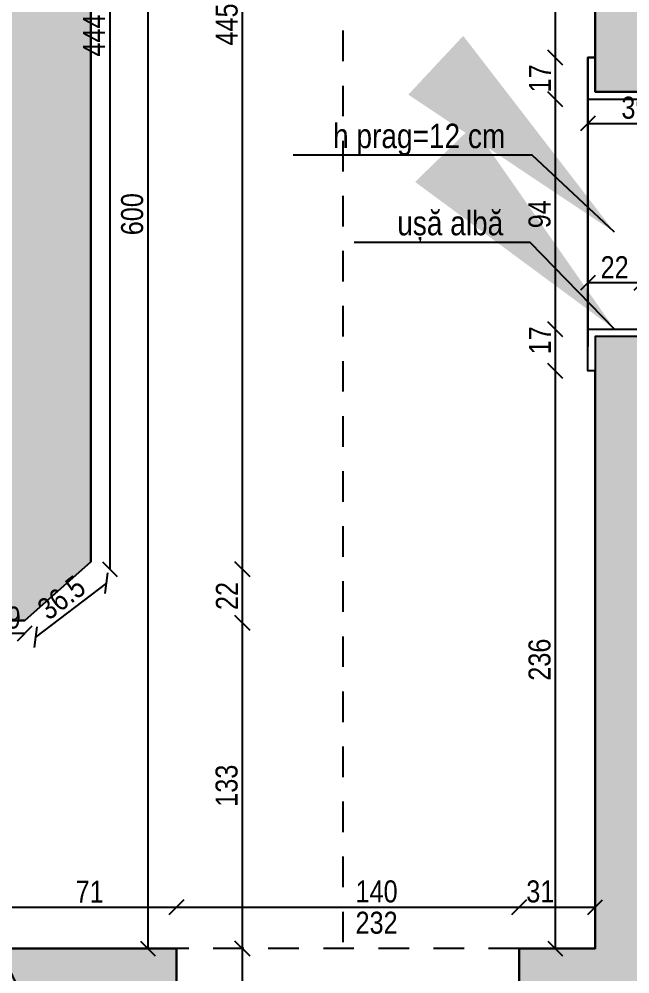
# Model space of a CAD drawing. Header units: metres. Extents: x 493 to 630, y -132 to -15.
# Drawn here: x 560.637 to 563.133, y -81.539 to -77.637 of the extents above; entities that cross this region are included whole.
import ezdxf
from ezdxf import colors
from ezdxf.entities.mleader import LeaderData, LeaderLine
from ezdxf.math import Vec2, Vec3

# ---------------------------------------------------------------- set-up
doc = ezdxf.new("R2010")
doc.units = ezdxf.units.M
doc.header["$MEASUREMENT"] = 0
doc.header["$PDMODE"] = 3
doc.linetypes.add('HIDDEN', pattern=[0.375, 0.25, -0.125])
for name, color, linetype in [('a_caramida', 2, 'Continuous'), ('a_cote_50', 9, 'Continuous'), ('a_grinzi', 253, 'HIDDEN'), ('a_pereti_hasuri', 253, 'Continuous'), ('a_tamplarie_usi', 6, 'Continuous'), ('a_vederi', 74, 'Continuous')]:
    doc.layers.add(name, color=color, linetype=linetype)
doc.layers.add('a_suprafete', color=7, linetype='Continuous', plot=False)
doc.styles.get("Standard").update_dxf_attribs({"font": 'ARIALN.TTF'})
doc.dimstyles.new('50 cote', dxfattribs={"dimtxt": 0.09, "dimasz": 0.06, "dimexe": 0, "dimexo": 0, "dimgap": 0.018, "dimtad": 1, "dimdec": 1, "dimlfac": 100, "dimrnd": 0.5, "dimdsep": 46, "dimtxsty": 'Standard', "dimblk": 'OBLIQUE', "dimcen": 0.00045, "dimclrd": 256, "dimclrt": 4, "dimadec": 1, "dimazin": 0, "dimtfac": 1, "dimtdec": 1, "dimtix": 1, "dimtofl": 0, "dimtmove": 0, "dimatfit": 3, "dimldrblk": 'OBLIQUE', "dimfxl": 0, "dimtolj": 1, "dimtzin": 0, "dimarcsym": 0})
pattern_1 = [(45, (-4876.954644, 8292.469365), (-0.04419417382, 0.04419417382), []), (45, (-4876.91045, 8292.469365), (-0.04419417382, 0.04419417382), [0.03125, -0.015625])]

# ---------------------------------------------------------------- blocks, each defined once
blk = doc.blocks.new('_Oblique')
at = {"color": 0, "linetype": 'ByBlock', "lineweight": -2}
blk.add_line((-0.5, -0.5), (0.5, 0.5), dxfattribs=at)
blk = doc.blocks.new('*D69')
at = {"layer": 'a_cote_50', "lineweight": -2, "ltscale": 0.3}
blk.add_line((561.5494, -75.4343), (561.5494, -79.8843), dxfattribs=at)
at = {"layer": 'Defpoints', "color": 0, "ltscale": 0.3}
for p in [(561.5494, -75.4343), (560.9305, -79.8843), (561.5494, -79.8843)]:
    blk.add_point(p, dxfattribs=at)
at = {"layer": 'a_cote_50', "lineweight": -2, "ltscale": 0.3, "xscale": 0.06, "yscale": 0.06, "zscale": 0.06}
for p, rotation in [((561.5494, -75.4343), 90), ((561.5494, -79.8843), 270)]:
    blk.add_blockref('_Oblique', p, dxfattribs=dict(at, rotation=rotation))
at = {"layer": 'a_cote_50', "color": 4, "ltscale": 0.3, "insert": (561.4857, -77.6593), "char_height": 0.09, "attachment_point": 5, "rotation": 90}
blk.add_mtext('\\A1;445', dxfattribs=at)
blk = doc.blocks.new('*D70')
at = {"layer": 'a_cote_50', "lineweight": -2, "ltscale": 0.3}
blk.add_line((561.5494, -80.1046), (561.5494, -81.4346), dxfattribs=at)
at = {"layer": 'Defpoints', "color": 0, "ltscale": 0.3}
for p in [(560.6605, -80.1046), (560.9629, -81.4346), (561.5494, -81.4346)]:
    blk.add_point(p, dxfattribs=at)
at = {"layer": 'a_cote_50', "lineweight": -2, "ltscale": 0.3, "xscale": 0.06, "yscale": 0.06, "zscale": 0.06}
for p, rotation in [((561.5494, -80.1046), 90), ((561.5494, -81.4346), 270)]:
    blk.add_blockref('_Oblique', p, dxfattribs=dict(at, rotation=rotation))
at = {"layer": 'a_cote_50', "color": 4, "ltscale": 0.3, "insert": (561.4855, -80.7696), "char_height": 0.09, "attachment_point": 5, "rotation": 90}
blk.add_mtext('\\A1;133', dxfattribs=at)
blk = doc.blocks.new('*D71')
at = {"layer": 'a_cote_50', "lineweight": -2, "ltscale": 0.3}
blk.add_line((561.5494, -81.4346), (561.5494, -82.2746), dxfattribs=at)
at = {"layer": 'Defpoints', "color": 0, "ltscale": 0.3}
for p in [(560.9629, -81.4346), (561.2392, -82.2746), (561.5494, -82.2746)]:
    blk.add_point(p, dxfattribs=at)
at = {"layer": 'a_cote_50', "lineweight": -2, "ltscale": 0.3, "xscale": 0.06, "yscale": 0.06, "zscale": 0.06}
for p, rotation in [((561.5494, -81.4346), 90), ((561.5494, -82.2746), 270)]:
    blk.add_blockref('_Oblique', p, dxfattribs=dict(at, rotation=rotation))
at = {"layer": 'a_cote_50', "color": 4, "ltscale": 0.3, "insert": (561.4855, -81.8546), "char_height": 0.09, "attachment_point": 5, "rotation": 90}
blk.add_mtext('\\A1;84', dxfattribs=at)
blk = doc.blocks.new('*D79')
at = {"layer": 'a_cote_50', "lineweight": -2, "ltscale": 0.3}
blk.add_line((562.9605, -78.0639), (563.3505, -78.0639), dxfattribs=at)
at = {"layer": 'Defpoints', "color": 0, "ltscale": 0.3}
for p in [(562.9605, -78.0587), (563.3505, -78.0587), (563.3505, -78.0639)]:
    blk.add_point(p, dxfattribs=at)
at = {"layer": 'a_cote_50', "lineweight": -2, "ltscale": 0.3, "xscale": 0.06, "yscale": 0.06, "zscale": 0.06, "rotation": 180}
blk.add_blockref('_Oblique', (562.9605, -78.0639), dxfattribs=at)
at = {"layer": 'a_cote_50', "lineweight": -2, "ltscale": 0.3, "xscale": 0.06, "yscale": 0.06, "zscale": 0.06}
blk.add_blockref('_Oblique', (563.3505, -78.0639), dxfattribs=at)
at = {"layer": 'a_cote_50', "color": 4, "ltscale": 0.3, "insert": (563.1555, -77.9999), "char_height": 0.09, "attachment_point": 5}
blk.add_mtext('\\A1;39', dxfattribs=at)
blk = doc.blocks.new('*D81')
at = {"layer": 'a_cote_50', "lineweight": -2, "ltscale": 0.3}
blk.add_line((561.1636, -75.4343), (561.1636, -81.4346), dxfattribs=at)
at = {"layer": 'Defpoints', "color": 0, "ltscale": 0.3}
for p in [(561.3619, -75.4343), (561.1636, -81.4346), (561.3619, -81.4346)]:
    blk.add_point(p, dxfattribs=at)
at = {"layer": 'a_cote_50', "lineweight": -2, "ltscale": 0.3, "xscale": 0.06, "yscale": 0.06, "zscale": 0.06}
for p, rotation in [((561.1636, -75.4343), 90), ((561.1636, -81.4346), 270)]:
    blk.add_blockref('_Oblique', p, dxfattribs=dict(at, rotation=rotation))
at = {"layer": 'a_cote_50', "color": 4, "ltscale": 0.3, "insert": (561.0996, -78.4344), "char_height": 0.09, "attachment_point": 5, "rotation": 90}
blk.add_mtext('\\A1;600', dxfattribs=at)
blk = doc.blocks.new('*D84')
at = {"layer": 'a_cote_50', "lineweight": -2, "ltscale": 0.3}
blk.add_line((562.8282, -75.4343), (562.8282, -77.7946), dxfattribs=at)
at = {"layer": 'Defpoints', "color": 0, "ltscale": 0.3}
for p in [(562.9905, -75.4343), (562.8282, -77.7946), (562.9905, -77.7946)]:
    blk.add_point(p, dxfattribs=at)
at = {"layer": 'a_cote_50', "lineweight": -2, "ltscale": 0.3, "xscale": 0.06, "yscale": 0.06, "zscale": 0.06}
for p, rotation in [((562.8282, -75.4343), 90), ((562.8282, -77.7946), 270)]:
    blk.add_blockref('_Oblique', p, dxfattribs=dict(at, rotation=rotation))
at = {"layer": 'a_cote_50', "color": 4, "ltscale": 0.3, "insert": (562.7642, -76.6144), "char_height": 0.09, "attachment_point": 5, "rotation": 90}
blk.add_mtext('\\A1;236', dxfattribs=at)
blk = doc.blocks.new('*D85')
at = {"layer": 'a_cote_50', "lineweight": -2, "ltscale": 0.3}
blk.add_line((562.8282, -77.9646), (562.8282, -78.9046), dxfattribs=at)
at = {"layer": 'Defpoints', "color": 0, "ltscale": 0.3}
for p in [(562.9905, -77.9646), (562.8282, -78.9046), (562.9605, -78.9046)]:
    blk.add_point(p, dxfattribs=at)
at = {"layer": 'a_cote_50', "lineweight": -2, "ltscale": 0.3, "xscale": 0.06, "yscale": 0.06, "zscale": 0.06}
for p, rotation in [((562.8282, -77.9646), 90), ((562.8282, -78.9046), 270)]:
    blk.add_blockref('_Oblique', p, dxfattribs=dict(at, rotation=rotation))
at = {"layer": 'a_cote_50', "color": 4, "ltscale": 0.3, "insert": (562.7642, -78.4346), "char_height": 0.09, "attachment_point": 5, "rotation": 90}
blk.add_mtext('\\A1;94', dxfattribs=at)
blk = doc.blocks.new('*D86')
at = {"layer": 'a_cote_50', "lineweight": -2, "ltscale": 0.3}
blk.add_line((562.8282, -79.0746), (562.8282, -81.4346), dxfattribs=at)
at = {"layer": 'Defpoints', "color": 0, "ltscale": 0.3}
for p in [(562.9605, -79.0746), (562.8282, -81.4346), (562.9905, -81.4346)]:
    blk.add_point(p, dxfattribs=at)
at = {"layer": 'a_cote_50', "lineweight": -2, "ltscale": 0.3, "xscale": 0.06, "yscale": 0.06, "zscale": 0.06}
for p, rotation in [((562.8282, -79.0746), 90), ((562.8282, -81.4346), 270)]:
    blk.add_blockref('_Oblique', p, dxfattribs=dict(at, rotation=rotation))
at = {"layer": 'a_cote_50', "color": 4, "ltscale": 0.3, "insert": (562.7642, -80.2546), "char_height": 0.09, "attachment_point": 5, "rotation": 90}
blk.add_mtext('\\A1;236', dxfattribs=at)
blk = doc.blocks.new('*D87')
at = {"layer": 'a_cote_50', "lineweight": -2, "ltscale": 0.3}
blk.add_line((560.5705, -81.266), (561.2805, -81.266), dxfattribs=at)
at = {"layer": 'Defpoints', "color": 0, "ltscale": 0.3}
for p in [(561.2805, -81.266), (560.5705, -81.4346), (561.2805, -81.4346)]:
    blk.add_point(p, dxfattribs=at)
at = {"layer": 'a_cote_50', "lineweight": -2, "ltscale": 0.3, "xscale": 0.06, "yscale": 0.06, "zscale": 0.06, "rotation": 180}
blk.add_blockref('_Oblique', (560.5705, -81.266), dxfattribs=at)
at = {"layer": 'a_cote_50', "lineweight": -2, "ltscale": 0.3, "xscale": 0.06, "yscale": 0.06, "zscale": 0.06}
blk.add_blockref('_Oblique', (561.2805, -81.266), dxfattribs=at)
at = {"layer": 'a_cote_50', "color": 4, "ltscale": 0.3, "insert": (560.9255, -81.2028), "char_height": 0.09, "attachment_point": 5}
blk.add_mtext('\\A1;71', dxfattribs=at)
blk = doc.blocks.new('*D88')
at = {"layer": 'a_cote_50', "lineweight": -2, "ltscale": 0.3}
blk.add_line((561.2805, -81.266), (562.6805, -81.266), dxfattribs=at)
at = {"layer": 'Defpoints', "color": 0, "ltscale": 0.3}
for p in [(562.6805, -81.266), (561.2805, -81.4346), (562.6805, -81.4346)]:
    blk.add_point(p, dxfattribs=at)
at = {"layer": 'a_cote_50', "lineweight": -2, "ltscale": 0.3, "xscale": 0.06, "yscale": 0.06, "zscale": 0.06, "rotation": 180}
blk.add_blockref('_Oblique', (561.2805, -81.266), dxfattribs=at)
at = {"layer": 'a_cote_50', "lineweight": -2, "ltscale": 0.3, "xscale": 0.06, "yscale": 0.06, "zscale": 0.06}
blk.add_blockref('_Oblique', (562.6805, -81.266), dxfattribs=at)
at = {"layer": 'a_cote_50', "color": 4, "ltscale": 0.3, "char_height": 0.09, "attachment_point": 5}
for s, insert in [('\\A1;140', (562.0979, -81.2021)), ('\\A1;232', (562.0979, -81.33))]:
    blk.add_mtext(s, dxfattribs=dict(at, insert=insert))
blk = doc.blocks.new('*D89')
at = {"layer": 'a_cote_50', "lineweight": -2, "ltscale": 0.3}
blk.add_line((562.6805, -81.266), (562.9905, -81.266), dxfattribs=at)
at = {"layer": 'Defpoints', "color": 0, "ltscale": 0.3}
for p in [(562.9905, -81.266), (562.6805, -81.4346), (562.9905, -81.4346)]:
    blk.add_point(p, dxfattribs=at)
at = {"layer": 'a_cote_50', "lineweight": -2, "ltscale": 0.3, "xscale": 0.06, "yscale": 0.06, "zscale": 0.06, "rotation": 180}
blk.add_blockref('_Oblique', (562.6805, -81.266), dxfattribs=at)
at = {"layer": 'a_cote_50', "lineweight": -2, "ltscale": 0.3, "xscale": 0.06, "yscale": 0.06, "zscale": 0.06}
blk.add_blockref('_Oblique', (562.9905, -81.266), dxfattribs=at)
at = {"layer": 'a_cote_50', "color": 4, "ltscale": 0.3, "insert": (562.7669, -81.2021), "char_height": 0.09, "attachment_point": 5}
blk.add_mtext('\\A1;31', dxfattribs=at)
blk = doc.blocks.new('*D90')
at = {"layer": 'a_cote_50', "lineweight": -2, "ltscale": 0.3}
blk.add_line((561.0075, -75.4381), (561.0075, -79.8843), dxfattribs=at)
at = {"layer": 'Defpoints', "color": 0, "ltscale": 0.3}
for p in [(560.9505, -75.4381), (560.9305, -79.8843), (561.0075, -79.8843)]:
    blk.add_point(p, dxfattribs=at)
at = {"layer": 'a_cote_50', "lineweight": -2, "ltscale": 0.3, "xscale": 0.06, "yscale": 0.06, "zscale": 0.06}
for p, rotation in [((561.0075, -75.4381), 90), ((561.0075, -79.8843), 270)]:
    blk.add_blockref('_Oblique', p, dxfattribs=dict(at, rotation=rotation))
at = {"layer": 'a_cote_50', "color": 4, "ltscale": 0.3, "insert": (560.9438, -77.6612), "char_height": 0.09, "attachment_point": 5, "rotation": 90}
blk.add_mtext('\\A1;444.5', dxfattribs=at)
blk = doc.blocks.new('*D91')
at = {"layer": 'a_cote_50', "lineweight": -2, "ltscale": 0.3}
blk.add_line((560.9943, -79.942), (560.7043, -80.1623), dxfattribs=at)
at = {"layer": 'Defpoints', "color": 0, "ltscale": 0.3}
for p in [(560.9505, -79.8843), (560.6605, -80.1046), (560.7043, -80.1623)]:
    blk.add_point(p, dxfattribs=at)
at = {"layer": 'a_cote_50', "lineweight": -2, "ltscale": 0.3, "xscale": 0.06, "yscale": 0.06, "zscale": 0.06}
for p, rotation in [((560.9943, -79.942), 37.22375340350228), ((560.7043, -80.1623), 217.2237534035023)]:
    blk.add_blockref('_Oblique', p, dxfattribs=dict(at, rotation=rotation))
at = {"layer": 'a_cote_50', "color": 4, "ltscale": 0.3, "insert": (560.8107, -80.0012), "char_height": 0.09, "attachment_point": 5, "rotation": 37.2238}
blk.add_mtext('\\A1;36.5', dxfattribs=at)
blk = doc.blocks.new('*D92')
at = {"layer": 'a_cote_50', "lineweight": -2, "ltscale": 0.3}
blk.add_line((560.6605, -80.147), (560.5705, -80.147), dxfattribs=at)
at = {"layer": 'Defpoints', "color": 0, "ltscale": 0.3}
for p in [(560.5705, -80.1046), (560.6605, -80.1046), (560.5705, -80.147)]:
    blk.add_point(p, dxfattribs=at)
at = {"layer": 'a_cote_50', "lineweight": -2, "ltscale": 0.3, "xscale": 0.06, "yscale": 0.06, "zscale": 0.06, "rotation": 180}
blk.add_blockref('_Oblique', (560.5705, -80.147), dxfattribs=at)
at = {"layer": 'a_cote_50', "lineweight": -2, "ltscale": 0.3, "xscale": 0.06, "yscale": 0.06, "zscale": 0.06}
blk.add_blockref('_Oblique', (560.6605, -80.147), dxfattribs=at)
at = {"layer": 'a_cote_50', "color": 4, "ltscale": 0.3, "insert": (560.6155, -80.0831), "char_height": 0.09, "attachment_point": 5}
blk.add_mtext('\\A1;9', dxfattribs=at)
blk = doc.blocks.new('*D94')
at = {"layer": 'a_cote_50', "lineweight": -2, "ltscale": 0.3}
blk.add_line((563.1805, -78.7143), (562.9605, -78.7143), dxfattribs=at)
at = {"layer": 'Defpoints', "color": 0, "ltscale": 0.3}
for p in [(562.9605, -78.7143), (562.9605, -78.9046), (563.1805, -78.9346)]:
    blk.add_point(p, dxfattribs=at)
at = {"layer": 'a_cote_50', "lineweight": -2, "ltscale": 0.3, "xscale": 0.06, "yscale": 0.06, "zscale": 0.06, "rotation": 180}
blk.add_blockref('_Oblique', (562.9605, -78.7143), dxfattribs=at)
at = {"layer": 'a_cote_50', "lineweight": -2, "ltscale": 0.3, "xscale": 0.06, "yscale": 0.06, "zscale": 0.06}
blk.add_blockref('_Oblique', (563.1805, -78.7143), dxfattribs=at)
at = {"layer": 'a_cote_50', "color": 4, "ltscale": 0.3, "insert": (563.0705, -78.6511), "char_height": 0.09, "attachment_point": 5}
blk.add_mtext('\\A1;22', dxfattribs=at)
blk = doc.blocks.new('*D95')
at = {"layer": 'a_cote_50', "lineweight": -2, "ltscale": 0.3}
blk.add_line((562.8282, -77.7946), (562.8282, -77.9646), dxfattribs=at)
at = {"layer": 'Defpoints', "color": 0, "ltscale": 0.3}
for p in [(562.9605, -77.7946), (562.8282, -77.9646), (562.9605, -77.9646)]:
    blk.add_point(p, dxfattribs=at)
at = {"layer": 'a_cote_50', "lineweight": -2, "ltscale": 0.3, "xscale": 0.06, "yscale": 0.06, "zscale": 0.06}
for p, rotation in [((562.8282, -77.7946), 90), ((562.8282, -77.9646), 270)]:
    blk.add_blockref('_Oblique', p, dxfattribs=dict(at, rotation=rotation))
at = {"layer": 'a_cote_50', "color": 4, "ltscale": 0.3, "insert": (562.765, -77.8796), "char_height": 0.09, "attachment_point": 5, "rotation": 90}
blk.add_mtext('\\A1;17', dxfattribs=at)
blk = doc.blocks.new('*D96')
at = {"layer": 'a_cote_50', "lineweight": -2, "ltscale": 0.3}
blk.add_line((562.8282, -78.9046), (562.8282, -79.0746), dxfattribs=at)
at = {"layer": 'Defpoints', "color": 0, "ltscale": 0.3}
for p in [(562.9605, -78.9046), (562.8282, -79.0746), (562.9605, -79.0746)]:
    blk.add_point(p, dxfattribs=at)
at = {"layer": 'a_cote_50', "lineweight": -2, "ltscale": 0.3, "xscale": 0.06, "yscale": 0.06, "zscale": 0.06}
for p, rotation in [((562.8282, -78.9046), 90), ((562.8282, -79.0746), 270)]:
    blk.add_blockref('_Oblique', p, dxfattribs=dict(at, rotation=rotation))
at = {"layer": 'a_cote_50', "color": 4, "ltscale": 0.3, "insert": (562.765, -78.9496), "char_height": 0.09, "attachment_point": 5, "rotation": 90}
blk.add_mtext('\\A1;17', dxfattribs=at)
blk = doc.blocks.new('*D97')
at = {"layer": 'a_cote_50', "lineweight": -2, "ltscale": 0.3}
blk.add_line((561.5494, -79.8843), (561.5494, -80.1046), dxfattribs=at)
at = {"layer": 'Defpoints', "color": 0, "ltscale": 0.3}
for p in [(560.9305, -79.8843), (560.9305, -80.1046), (561.5494, -80.1046)]:
    blk.add_point(p, dxfattribs=at)
at = {"layer": 'a_cote_50', "lineweight": -2, "ltscale": 0.3, "xscale": 0.06, "yscale": 0.06, "zscale": 0.06}
for p, rotation in [((561.5494, -79.8843), 90), ((561.5494, -80.1046), 270)]:
    blk.add_blockref('_Oblique', p, dxfattribs=dict(at, rotation=rotation))
at = {"layer": 'a_cote_50', "color": 4, "ltscale": 0.3, "insert": (561.4863, -79.9944), "char_height": 0.09, "attachment_point": 5, "rotation": 90}
blk.add_mtext('\\A1;22', dxfattribs=at)

msp = doc.modelspace()

# ---------------------------------------------------------------- hatches: boundary and pattern name
at = {"layer": 'a_pereti_hasuri', "ltscale": 0.3}
h = msp.add_hatch(dxfattribs=at)
h.set_pattern_fill('ANSI33', color=256, scale=0.25, style=0)
h.set_pattern_definition(pattern_1)
edge = h.paths.add_edge_path()
edge.add_line((553.5851, -64.0309), (553.5851, -64.8596))
edge.add_line((553.5851, -64.8596), (554.0851, -64.8596))
edge.add_line((554.0851, -64.8596), (554.0851, -64.4396))
edge.add_line((554.0851, -64.4396), (558.4151, -64.4396))
edge.add_line((558.4151, -64.4396), (558.4151, -65.8896))
edge.add_line((558.4151, -65.8896), (560.1551, -65.8896))
edge.add_line((560.1551, -65.8896), (560.1551, -71.7996))
edge.add_line((560.1551, -71.7996), (557.2551, -71.7996))
edge.add_line((557.2551, -71.7996), (557.2551, -72.5796))
edge.add_line((557.2551, -72.5796), (556.7551, -72.5796))
edge.add_line((556.7551, -72.5796), (556.7551, -73.0496))
edge.add_line((556.7551, -73.0496), (557.3251, -73.0496))
edge.add_line((557.3251, -73.0496), (557.3251, -73.2496))
edge.add_line((557.3251, -73.2496), (557.8251, -73.2496))
edge.add_line((557.8251, -73.2496), (557.8251, -74.3996))
edge.add_line((557.8251, -74.3996), (557.3251, -74.3996))
edge.add_line((557.3251, -74.3996), (557.3251, -78.5696))
edge.add_line((557.3251, -78.5696), (556.5351, -78.5696))
edge.add_line((556.5351, -78.5696), (556.5351, -79.5396))
edge.add_line((556.5351, -79.5396), (556.3651, -79.5396))
edge.add_line((556.3651, -79.5396), (556.3651, -79.9896))
edge.add_line((556.3651, -79.9896), (554.8351, -79.9896))
edge.add_line((554.8351, -79.9896), (554.8351, -79.5396))
edge.add_line((554.8351, -79.5396), (554.1851, -79.5396))
edge.add_line((554.1851, -79.5396), (554.1851, -78.8996))
edge.add_line((554.1851, -78.8996), (553.7851, -78.8996))
edge.add_line((553.7851, -78.8996), (553.7851, -79.3896))
edge.add_line((553.7851, -79.3896), (553.7853, -80.4846))
edge.add_line((553.7853, -80.4846), (554.2605, -80.4846))
edge.add_line((554.2605, -80.4846), (554.2605, -80.1046))
edge.add_line((554.2605, -80.1046), (560.5705, -80.1046))
edge.add_line((560.5705, -80.1046), (560.5705, -80.0946))
edge.add_line((560.5705, -80.0946), (560.6605, -80.0946))
edge.add_line((560.6605, -80.0946), (560.9305, -79.8546))
edge.add_line((560.9305, -79.8546), (560.9305, -75.4046))
edge.add_line((560.9305, -75.4046), (561.3189, -75.4046))
edge.add_line((561.3189, -75.4046), (561.3205, -74.5846))
edge.add_line((561.3205, -74.5846), (560.8355, -74.5846))
edge.add_line((560.8355, -74.5846), (560.8355, -73.9843))
edge.add_line((560.8355, -73.9843), (560.5922, -73.9843))
edge.add_line((560.5922, -73.9843), (560.5922, -74.0643))
edge.add_line((560.5922, -74.0643), (560.1022, -74.0643))
edge.add_line((560.1022, -74.0643), (560.1022, -74.5943))
edge.add_line((560.1022, -74.5943), (559.7172, -74.5943))
edge.add_line((559.7172, -74.5943), (559.7172, -74.7343))
edge.add_line((559.7172, -74.7343), (559.9022, -74.7343))
edge.add_line((559.9022, -74.7343), (559.9022, -75.3843))
edge.add_line((559.9022, -75.3843), (560.3822, -75.3843))
edge.add_line((560.3822, -75.3843), (560.3822, -79.8543))
edge.add_line((560.3822, -79.8543), (557.9322, -79.8543))
edge.add_line((557.9322, -79.8543), (557.9322, -75.3843))
edge.add_line((557.9322, -75.3843), (558.6822, -75.3843))
edge.add_line((558.6822, -75.3843), (558.6822, -74.7343))
edge.add_line((558.6822, -74.7343), (558.8772, -74.7343))
edge.add_line((558.8772, -74.7343), (558.8772, -74.5943))
edge.add_line((558.8772, -74.5943), (557.8972, -74.5943))
edge.add_line((557.8972, -74.5943), (557.8972, -72.4143))
edge.add_line((557.8972, -72.4143), (558.4263, -72.4143))
edge.add_line((558.4263, -72.4143), (558.4263, -72.2143))
edge.add_line((558.4263, -72.2143), (559.6263, -72.2143))
edge.add_line((559.6263, -72.2143), (559.6262, -72.4157))
edge.add_line((559.6262, -72.4157), (559.9886, -72.4143))
edge.add_line((559.9886, -72.4143), (560.1072, -72.7643))
edge.add_line((560.1072, -72.7643), (560.1072, -72.9543))
edge.add_line((560.1072, -72.9543), (560.5922, -72.9543))
edge.add_line((560.5922, -72.9543), (560.5922, -73.0343))
edge.add_line((560.5922, -73.0343), (560.8355, -73.0343))
edge.add_line((560.8355, -73.0343), (560.8355, -72.7243))
edge.add_line((560.8355, -72.7243), (562.8755, -72.7243))
edge.add_line((562.8755, -72.7243), (562.8755, -74.6143))
edge.add_line((562.8755, -74.6143), (562.4205, -74.6143))
edge.add_line((562.4205, -74.6143), (562.4205, -75.4343))
edge.add_line((562.4205, -75.4343), (562.9905, -75.4343))
edge.add_line((562.9905, -75.4343), (562.9905, -77.9346))
edge.add_line((562.9905, -77.9346), (563.3205, -77.9346))
edge.add_line((563.3205, -77.9346), (563.3205, -75.4543))
edge.add_line((563.3205, -75.4543), (564.3507, -75.4543))
edge.add_line((564.3507, -75.4543), (564.3507, -74.9543))
edge.add_arc((564.8611, -76.0494), 1.2082, 63.4858, 114.9902, ccw=False)
edge.add_line((565.4005, -74.9682), (565.4005, -75.4543))
edge.add_line((565.4005, -75.4543), (570.1405, -75.4543))
edge.add_line((570.1405, -75.4543), (570.1405, -77.0396))
edge.add_line((570.1405, -77.0396), (570.8655, -77.0396))
edge.add_line((570.8655, -77.0396), (570.8655, -74.7411))
edge.add_line((570.8655, -74.7411), (570.6253, -74.7411))
edge.add_line((570.6253, -74.7411), (570.6253, -73.8333))
edge.add_line((570.6253, -73.8333), (569.7451, -73.8333))
edge.add_line((569.7451, -73.8333), (569.7451, -74.5033))
edge.add_line((569.7451, -74.5033), (563.8051, -74.5033))
edge.add_line((563.8051, -74.5033), (563.8051, -70.1633))
edge.add_line((563.8051, -70.1633), (562.9151, -70.1633))
edge.add_line((562.9151, -70.1633), (562.9151, -70.1933))
edge.add_line((562.9151, -70.1933), (562.9151, -72.3733))
edge.add_line((562.9151, -72.3733), (560.8151, -72.3733))
edge.add_line((560.8151, -72.3733), (560.8151, -70.2533))
edge.add_line((560.8151, -70.2533), (560.8151, -63.7033))
edge.add_line((560.8151, -63.7033), (561.1751, -63.7033))
edge.add_line((561.1751, -63.7033), (561.1751, -63.3461))
edge.add_line((561.1751, -63.3461), (560.7751, -63.3461))
edge.add_line((560.7751, -63.3461), (560.7751, -63.0761))
edge.add_line((560.7751, -63.0761), (560.1051, -63.0761))
edge.add_line((560.1051, -63.0761), (560.1051, -63.5161))
edge.add_line((560.1051, -63.5161), (552.9251, -63.5161))
edge.add_line((552.9251, -63.5161), (552.9251, -62.9761))
edge.add_line((552.9251, -62.9761), (552.4201, -62.9761))
edge.add_line((552.4201, -62.9761), (552.4276, -64.0296))
edge.add_line((552.4276, -64.0296), (553.5851, -64.0296))
h = msp.add_hatch(dxfattribs=at)
h.set_pattern_fill('ANSI33', color=256, scale=0.25, style=0)
h.set_pattern_definition(pattern_1)
h.paths.add_polyline_path([(570.9455, -83.2146), (570.9453, -81.6911), (570.8653, -81.6911), (570.8655, -80.1546), (570.3005, -80.1546), (570.1405, -80.1546), (570.1405, -81.4546), (569.0505, -81.4546), (569.0505, -82.1946), (567.8505, -82.1946), (567.8505, -81.4546), (566.1505, -81.4546), (566.1505, -82.2046), (564.9105, -82.2046), (564.9105, -81.4546), (563.3505, -81.4546), (563.3505, -78.9346), (562.9905, -78.9346), (562.9905, -81.4346), (562.6805, -81.4346), (562.6805, -82.2346), (561.2805, -82.2746), (561.2805, -81.4346), (560.5705, -81.4346), (560.2655, -81.4346), (560.2655, -81.9046), (558.9855, -81.9046), (558.9855, -81.4346), (557.3355, -81.4346), (557.3355, -82.4346), (556.8355, -82.4346), (556.8355, -82.7846), (555.9855, -82.7846), (555.9855, -82.9846), (555.9855, -83.0596), (556.1555, -83.0596), (556.1555, -83.3396), (556.9005, -83.3396), (556.9005, -83.0796), (560.3605, -83.0796), (560.3605, -82.4096), (562.8605, -82.4096), (562.8605, -83.0796), (564.8105, -83.0796), (564.8105, -83.3396), (565.3505, -83.3396), (565.3505, -82.9996), (568.1553, -82.9996), (568.1553, -83.1296), (568.4449, -83.1296), (568.4449, -83.0646), (570.3153, -83.0646), (570.3153, -83.2146), (570.5905, -83.2146)])

# ---------------------------------------------------------------- linework, layer by layer
at = {"layer": 'a_caramida', "ltscale": 0.3}
msp.add_lwpolyline([(562.4205, -74.6143), (562.4205, -75.4343), (562.9905, -75.4343), (562.9905, -77.9346), (563.3205, -77.9346), (563.3205, -75.4543), (564.3507, -75.4543), (564.3507, -74.9543, -0.228592), (565.4005, -74.9682), (565.4005, -75.4543), (570.1405, -75.4543), (570.1405, -77.0396), (570.8655, -77.0396), (570.8655, -74.7411), (570.6253, -74.7411), (570.6253, -73.8333)], format="xyb", dxfattribs=at)
for points in [[(554.2605, -80.1046), (560.5705, -80.1046), (560.5705, -80.1046), (560.5705, -80.0946), (560.6605, -80.0946), (560.6605, -80.0946), (560.9305, -79.8546), (560.9305, -75.4046), (561.3189, -75.4046), (561.3205, -74.5846)], [(563.3505, -78.9346), (562.9905, -78.9346), (562.9905, -81.4346), (562.6805, -81.4346), (562.6805, -82.2346), (561.2805, -82.2746), (561.2805, -81.4346), (560.5705, -81.4346), (560.5705, -81.4346), (560.2655, -81.4346), (560.2655, -81.9046), (558.9855, -81.9046), (558.9855, -81.4346), (557.3355, -81.4346)]]:
    msp.add_lwpolyline(points, dxfattribs=at)
at = {"layer": 'a_grinzi', "ltscale": 0.5}
for p, q in [((561.9605, -75.4343), (561.9605, -81.4346)), ((562.6805, -81.4346), (561.2805, -81.4346))]:
    msp.add_line(p, q, dxfattribs=at)
at = {"layer": 'a_suprafete', "ltscale": 0.3}
msp.add_lwpolyline([(561.3205, -74.5846), (561.3189, -75.4046), (560.9305, -75.4046), (560.9305, -79.8546), (560.6605, -80.0946), (560.5705, -80.0946), (560.5705, -81.4346), (561.2805, -81.4346), (561.2805, -82.2746), (562.6805, -82.2346), (562.6805, -81.4346), (562.9905, -81.4346), (562.9905, -79.0746), (562.9605, -79.0746), (562.9605, -77.7946), (562.9905, -77.7946), (562.9905, -75.4343), (562.4205, -75.4343), (562.4205, -74.6143)], dxfattribs=at)
at = {"layer": 'a_tamplarie_usi', "ltscale": 0.3}
for points in [[(562.9905, -77.7946), (562.9605, -77.7946), (562.9605, -77.9646), (563.1805, -77.9646), (563.1805, -77.9346), (563.1805, -77.9346), (563.1805, -77.9346), (562.9905, -77.9346)], [(562.9905, -79.0746), (562.9605, -79.0746), (562.9605, -78.9046), (563.1805, -78.9046), (563.1805, -78.9346), (563.1805, -78.9346), (563.1805, -78.9346), (562.9905, -78.9346)]]:
    msp.add_lwpolyline(points, close=True, dxfattribs=at)
at = {"layer": 'a_vederi', "ltscale": 0.5}
msp.add_line((562.9605, -77.9646), (562.9605, -78.9746), dxfattribs=at)

# ---------------------------------------------------------------- dimensions: what is measured, and where the dimension line sits
at = {"layer": 'a_cote_50', "ltscale": 0.3}
for base, p1, p2, angle, picture, middle in [((561.0075, -79.8843), (560.9505, -75.4381), (560.9305, -79.8843), 270, '*D90', (560.9438, -77.6612)), ((561.1636, -81.4346), (561.3619, -75.4343), (561.3619, -81.4346), 270, '*D81', (561.0996, -78.4344)), ((562.8282, -77.7946), (562.9905, -75.4343), (562.9905, -77.7946), 270, '*D84', (562.7642, -76.6144)), ((562.8282, -77.9646), (562.9605, -77.7946), (562.9605, -77.9646), 270, '*D95', (562.765, -77.8796)), ((563.3505, -78.0639), (562.9605, -78.0587), (563.3505, -78.0587), 180, '*D79', (563.1555, -77.9999)), ((561.5494, -80.1046), (560.9305, -79.8843), (560.9305, -80.1046), 270, '*D97', (561.4863, -79.9944)), ((560.5705, -80.147), (560.6605, -80.1046), (560.5705, -80.1046), 180, '*D92', (560.6155, -80.0831)), ((561.2805, -81.266), (560.5705, -81.4346), (561.2805, -81.4346), 180, '*D87', (560.9255, -81.2028))]:
    dim = msp.add_linear_dim(base=base, p1=p1, p2=p2, angle=angle, dimstyle='50 cote', dxfattribs=at)
    dim.commit()
    dim.dimension.update_dxf_attribs({"geometry": picture, "text_midpoint": middle})
for base, p1, p2, angle, picture, middle in [((561.5494, -79.8843), (561.5494, -75.4343), (560.9305, -79.8843), 270, '*D69', (561.4857, -77.6593)), ((562.8282, -78.9046), (562.9905, -77.9646), (562.9605, -78.9046), 270, '*D85', (562.7642, -78.4346)), ((562.9605, -78.7143), (563.1805, -78.9346), (562.9605, -78.9046), 180, '*D94', (563.0705, -78.6511)), ((562.8282, -81.4346), (562.9605, -79.0746), (562.9905, -81.4346), 270, '*D86', (562.7642, -80.2546)), ((561.5494, -81.4346), (560.6605, -80.1046), (560.9629, -81.4346), 270, '*D70', (561.4855, -80.7696)), ((561.5494, -82.2746), (560.9629, -81.4346), (561.2392, -82.2746), 270, '*D71', (561.4855, -81.8546))]:
    dim = msp.add_linear_dim(base=base, p1=p1, p2=p2, angle=angle, dimstyle='50 cote', override={"dimtmove": 1}, dxfattribs=at)
    dim.commit()
    dim.dimension.update_dxf_attribs({"geometry": picture, "text_midpoint": middle})
dim = msp.add_linear_dim(base=(562.8282, -79.0746), p1=(562.9605, -78.9046), p2=(562.9605, -79.0746), angle=270, dimstyle='50 cote', dxfattribs=at)
dim.commit()
dim.dimension.update_dxf_attribs({"geometry": '*D96', "text_midpoint": (562.8282, -78.9496), "dimtype": 128})
dim = msp.add_aligned_dim(p1=(560.9505, -79.8843), p2=(560.6605, -80.1046), distance=0.0725, dimstyle='50 cote', dxfattribs=at)
dim.commit()
dim.dimension.update_dxf_attribs({"geometry": '*D91', "text_midpoint": (560.8107, -80.0012)})
dim = msp.add_linear_dim(base=(562.6805, -81.266), p1=(561.2805, -81.4346), p2=(562.6805, -81.4346), angle=180, text='<>\\X232', dimstyle='50 cote', override={"dimtmove": 1}, dxfattribs=at)
dim.commit()
dim.dimension.update_dxf_attribs({"geometry": '*D88', "text_midpoint": (562.0979, -81.266), "dimtype": 128})
dim = msp.add_linear_dim(base=(562.9905, -81.266), p1=(562.6805, -81.4346), p2=(562.9905, -81.4346), angle=180, dimstyle='50 cote', override={"dimtmove": 1}, dxfattribs=at)
dim.commit()
dim.dimension.update_dxf_attribs({"geometry": '*D89', "text_midpoint": (562.7669, -81.266), "dimtype": 128})

# ---------------------------------------------------------------- leaders
ml = msp.add_multileader_mtext('Standard')
ml.set_content('h prag=12 cm', color=256)
ml.set_leader_properties()
ml.build(insert=Vec2(0, 0))
ml.multileader.update_dxf_attribs({"text_left_attachment_type": 6, "text_right_attachment_type": 6, "dogleg_length": 0.1, "arrow_head_size": 0})
ctx = ml.context
ctx.base_point, ctx.char_height, ctx.arrow_head_size, ctx.landing_gap_size, ctx.plane_origin = Vec3(561.9249, -78.1939), 0.1, 0, 0.01, Vec3(563.0705, -78.5084)
ctx.left_attachment, ctx.right_attachment, ctx.text_align_type = 6, 6, 2
notes = []
notes.append((ctx, [(1, (1, 1, 0), (562.7338, -78.1939), (-1, 0), 0.1, [(0, [(563.0705, -78.5084)], 0, [])])]))
ctx.mtext.insert, ctx.mtext.alignment, ctx.mtext.flow_direction = Vec3(562.6238, -78.0645), 3, 5
ml = msp.add_multileader_mtext('Standard')
ml.set_content('{\\fArial Narrow|b0|i0|c238|p34;u}ș{\\fArial Narrow|b0|i0|c238|p34;ă albă}', color=256)
ml.set_leader_properties()
ml.build(insert=Vec2(0, 0))
ml.multileader.update_dxf_attribs({"text_left_attachment_type": 6, "text_right_attachment_type": 6, "dogleg_length": 0.1, "arrow_head_size": 0})
ctx = ml.context
ctx.base_point, ctx.char_height, ctx.arrow_head_size, ctx.landing_gap_size, ctx.plane_origin = Vec3(562.1845, -78.55), 0.1, 0, 0.01, Vec3(563.0705, -78.8646)
ctx.left_attachment, ctx.right_attachment, ctx.text_align_type = 6, 6, 2
notes.append((ctx, [(1, (1, 1, 0), (562.7254, -78.55), (-1, 0), 0.1, [(0, [(563.0705, -78.9046)], 0, [])])]))
ctx.mtext.insert, ctx.mtext.alignment, ctx.mtext.flow_direction = Vec3(562.6154, -78.4206), 3, 5
ml = msp.add_multileader_mtext('Standard')
ml.set_content('{\\fArial Narrow|b0|i0|c238|p34;tâmplărie }PVC alb', color=256)
ml.set_leader_properties()
ml.build(insert=Vec2(0, 0))
ml.multileader.update_dxf_attribs({"text_left_attachment_type": 6, "text_right_attachment_type": 6, "dogleg_length": 0.1, "arrow_head_size": 0})
ctx = ml.context
ctx.base_point, ctx.char_height, ctx.arrow_head_size, ctx.landing_gap_size, ctx.plane_origin = Vec3(560.8182, -81.7739), 0.1, 0, 0.01, Vec3(560.5429, -81.4076)
ctx.left_attachment, ctx.right_attachment = 6, 6
notes.append((ctx, [(0, (1, 1, 0), (560.7182, -81.7739), (1, 0), 0.1, [(0, [(560.5429, -81.4076)], 0, [])])]))
ctx.mtext.insert, ctx.mtext.flow_direction = Vec3(560.8282, -81.6462), 5
for ctx, leaders in notes:
    for number, flags, end, landing, length, lines in leaders:
        leader = LeaderData()
        leader.index, (leader.has_last_leader_line, leader.has_dogleg_vector, leader.attachment_direction) = number, flags
        leader.last_leader_point, leader.dogleg_vector, leader.dogleg_length = Vec3(end), Vec3(landing), length
        for number, points, colour, breaks in lines:
            line = LeaderLine()
            line.index, line.vertices, line.color, line.breaks = number, Vec3.list(points), colors.encode_raw_color(colour), breaks
            leader.lines.append(line)
        ctx.leaders.append(leader)

doc.saveas('drawing.dxf')
